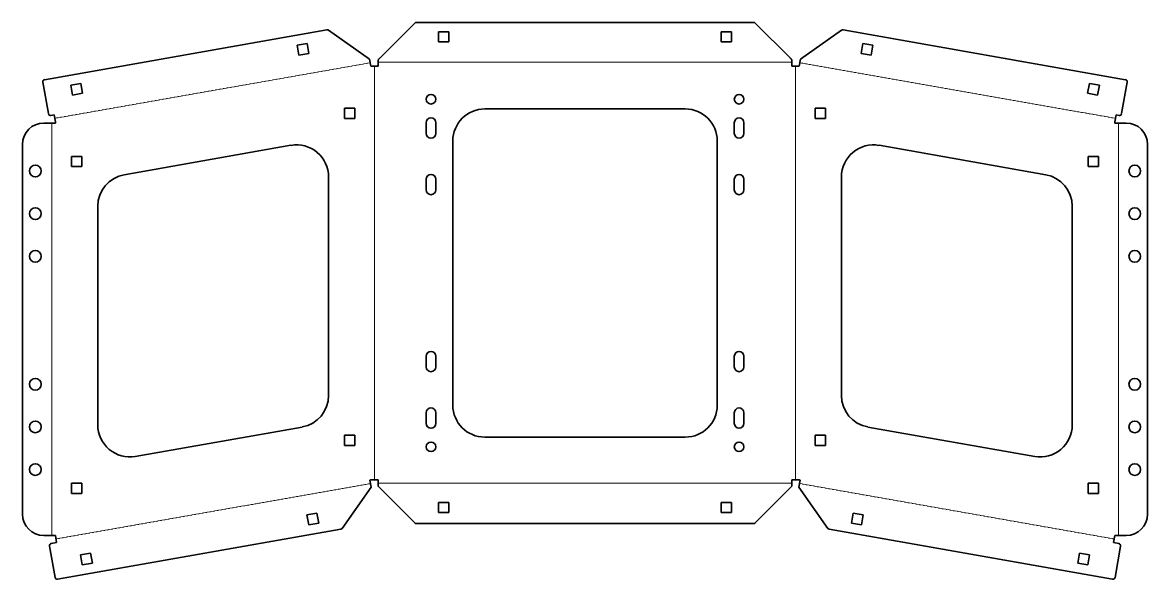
# Model space of a CAD drawing. Header units: millimetres. Extents: x 0 to 1055, y 0 to 522.
import ezdxf

# ---------------------------------------------------------------- set-up
doc = ezdxf.new("R2010")
doc.units = ezdxf.units.MM
doc.linetypes.add('Chain', pattern=[13.68, 9.12, -1.14, 2.28, -1.14])
doc.layers.add('SIMUMAK Bend Centerline (ISO)', color=7, linetype='Chain', lineweight=9)
doc.layers.add('SIMUMAK Visible (ISO)', color=7, linetype='Continuous', lineweight=35)

# ---------------------------------------------------------------- blocks, each defined once
blk = doc.blocks.new('GLD-MAQ-03-BASE01_Sheet_2_GLD-MAQ-03-BASE01 (DESPLEGADA)')
at = {"layer": 'SIMUMAK Bend Centerline (ISO)', "ltscale": 0.263158}
for p, q in [((-201.4, 223.3), (-497.4, 171.2)), ((-194, 223.8), (194, 223.8)), ((497.4, 171.2), (201.4, 223.3)), ((-197.4, -167.8), (-197.4, 220)), ((197.4, -167.8), (197.4, 220)), ((-500.2, 166.8), (-500.2, -220)), ((500.2, 166.8), (500.2, -220)), ((-496.2, -223.3), (-201.2, -171.3)), ((194, -170.8), (-194, -170.8)), ((201.2, -171.3), (496.2, -223.3))]:
    blk.add_line(p, q, dxfattribs=at)
at = {"layer": 'SIMUMAK Visible (ISO)'}
for p, q in [((-506.9, 207.4), (-242.2, 254.1)), ((-202, 226.7), (-240.7, 253.8)), ((-159.6, 260.5), (-192.6, 227.5)), ((158.2, 261.1), (-158.2, 261.1)), ((192.6, 227.5), (159.6, 260.5)), ((240.7, 253.8), (202, 226.7)), ((242.2, 254.1), (506.9, 207.4)), ((-137.3, 242.8), (-137.3, 252.3)), ((-137.3, 252.3), (-127.8, 252.3)), ((-127.8, 242.8), (-137.3, 242.8)), ((-127.8, 252.3), (-127.8, 242.8)), ((127.8, 242.8), (127.8, 252.3)), ((127.8, 252.3), (137.3, 252.3)), ((137.3, 242.8), (127.8, 242.8)), ((137.3, 252.3), (137.3, 242.8)), ((-270, 239.8), (-260.7, 241.5)), ((-268.4, 230.4), (-270, 239.8)), ((-260.7, 241.5), (-259, 232.1)), ((259, 232.1), (260.7, 241.5)), ((260.7, 241.5), (270, 239.8)), ((270, 239.8), (268.4, 230.4)), ((-259, 232.1), (-268.4, 230.4)), ((-202, 226.7), (-200.8, 220)), ((-194, 226.1), (-194, 220)), ((194, 220), (194, 226.1)), ((200.8, 220), (202, 226.7)), ((268.4, 230.4), (259, 232.1)), ((-194, 220), (-200.8, 220)), ((200.8, 220), (194, 220)), ((-503.3, 175.6), (-508.5, 205.1)), ((-482.4, 202.4), (-473, 204)), ((-480.7, 193), (-482.4, 202.4)), ((-473, 204), (-471.3, 194.7)), ((471.3, 194.7), (473, 204)), ((473, 204), (482.4, 202.4)), ((482.4, 202.4), (480.7, 193)), ((508.5, 205.1), (503.3, 175.6)), ((-471.3, 194.7), (-480.7, 193)), ((480.7, 193), (471.3, 194.7)), ((-225.5, 180.6), (-216, 180.6)), ((-225.5, 171.1), (-225.5, 180.6)), ((-216, 180.6), (-216, 171.1)), ((-94, 180), (94, 180)), ((216, 171.1), (216, 180.6)), ((216, 180.6), (225.5, 180.6)), ((225.5, 180.6), (225.5, 171.1)), ((-501, 174), (-498, 174.5)), ((-498, 174.5), (-496.8, 167.8)), ((-216, 171.1), (-225.5, 171.1)), ((225.5, 171.1), (216, 171.1)), ((496.8, 167.8), (498, 174.5)), ((498, 174.5), (501, 174)), ((-507.6, 166.8), (-496.8, 166.8)), ((-496.8, 167.8), (-496.8, 166.8)), ((-149, 157.1), (-149, 167.1)), ((-140, 167.1), (-140, 157.1)), ((140, 157.1), (140, 167.1)), ((149, 167.1), (149, 157.1)), ((496.8, 166.8), (496.8, 167.8)), ((496.8, 166.8), (507.6, 166.8)), ((-124, -97.8), (-124, 150)), ((124, 150), (124, -97.8)), ((-527.6, 146.8), (-527.6, -200)), ((-432.2, 118.3), (-275.8, 145.9)), ((275.8, 145.9), (432.2, 118.3)), ((527.6, -200), (527.6, 146.8)), ((-481.5, 135.5), (-472, 135.5)), ((-481.5, 126), (-481.5, 135.5)), ((-472, 135.5), (-472, 126)), ((472, 126), (472, 135.5)), ((472, 135.5), (481.5, 135.5)), ((481.5, 135.5), (481.5, 126)), ((-472, 126), (-481.5, 126)), ((-240.5, 116.3), (-240.5, -88.7)), ((240.5, -88.7), (240.5, 116.3)), ((481.5, 126), (472, 126)), ((-149, 104.1), (-149, 114.1)), ((-140, 114.1), (-140, 104.1)), ((140, 104.1), (140, 114.1)), ((149, 114.1), (149, 104.1)), ((-457, -116.3), (-457, 88.7)), ((457, 88.7), (457, -116.3)), ((-149, -61.9), (-149, -51.9)), ((-140, -51.9), (-140, -61.9)), ((140, -61.9), (140, -51.9)), ((149, -51.9), (149, -61.9)), ((-149, -114.9), (-149, -104.9)), ((-140, -104.9), (-140, -114.9)), ((140, -114.9), (140, -104.9)), ((149, -104.9), (149, -114.9)), ((-265.3, -118.3), (-421.8, -145.9)), ((-225.5, -126), (-216, -126)), ((-225.5, -135.5), (-225.5, -126)), ((-216, -126), (-216, -135.5)), ((216, -135.5), (216, -126)), ((216, -126), (225.5, -126)), ((225.5, -126), (225.5, -135.5)), ((421.8, -145.9), (265.3, -118.3)), ((-216, -135.5), (-225.5, -135.5)), ((94, -127.8), (-94, -127.8)), ((225.5, -135.5), (216, -135.5)), ((-201.8, -168), (-200.8, -167.8)), ((-201.8, -168), (-200.6, -174.7)), ((-200.8, -167.8), (-194, -167.8)), ((-194, -167.8), (-194, -173.9)), ((194, -173.9), (194, -167.8)), ((194, -167.8), (200.8, -167.8)), ((200.6, -174.7), (201.8, -168)), ((200.8, -167.8), (201.8, -168)), ((-481.5, -171.1), (-472, -171.1)), ((-481.5, -180.6), (-481.5, -171.1)), ((-472, -171.1), (-472, -180.6)), ((-227.8, -213.4), (-200.6, -174.7)), ((-194, -173.9), (-159.6, -208.3)), ((159.6, -208.3), (194, -173.9)), ((200.6, -174.7), (227.8, -213.4)), ((472, -180.6), (472, -171.1)), ((472, -171.1), (481.5, -171.1)), ((481.5, -171.1), (481.5, -180.6)), ((-472, -180.6), (-481.5, -180.6)), ((-137.3, -198.6), (-137.3, -189.1)), ((-137.3, -189.1), (-127.7, -189.1)), ((-127.7, -189.1), (-127.7, -198.6)), ((127.7, -198.6), (127.7, -189.1)), ((127.7, -189.1), (137.3, -189.1)), ((137.3, -189.1), (137.3, -198.6)), ((481.5, -180.6), (472, -180.6)), ((-260.9, -200.8), (-251.5, -199.1)), ((-251.5, -199.1), (-249.8, -208.5)), ((-127.7, -198.6), (-137.3, -198.6)), ((137.3, -198.6), (127.7, -198.6)), ((249.8, -208.5), (251.5, -199.1)), ((251.5, -199.1), (260.9, -200.8)), ((-259.2, -210.1), (-260.9, -200.8)), ((-249.8, -208.5), (-259.2, -210.1)), ((-158.2, -208.9), (158.2, -208.9)), ((259.2, -210.1), (249.8, -208.5)), ((260.9, -200.8), (259.2, -210.1)), ((-507.6, -220), (-496.8, -220)), ((-496.8, -220), (-495.6, -226.7)), ((-229, -214.2), (-494.8, -261.1)), ((494.8, -261.1), (229, -214.2)), ((495.6, -226.7), (496.8, -220)), ((496.8, -220), (507.6, -220)), ((-497.1, -259.4), (-502.3, -229.9)), ((-495.6, -226.7), (-500.7, -227.6)), ((500.7, -227.6), (495.6, -226.7)), ((502.3, -229.9), (497.1, -259.4)), ((-473.2, -238.2), (-463.8, -236.6)), ((-471.5, -247.6), (-473.2, -238.2)), ((-463.8, -236.6), (-462.1, -245.9)), ((462.1, -245.9), (463.8, -236.6)), ((463.8, -236.6), (473.2, -238.2)), ((473.2, -238.2), (471.5, -247.6)), ((-462.1, -245.9), (-471.5, -247.6)), ((471.5, -247.6), (462.1, -245.9))]:
    blk.add_line(p, q, dxfattribs=at)
for centre, radius in [((-144.5, 189.1), 4.5), ((144.5, 189.1), 4.5), ((-515.6, 121.8), 5.5), ((515.6, 121.8), 5.5), ((-515.6, 81.8), 5.5), ((515.6, 81.8), 5.5), ((-515.6, 41.8), 5.5), ((515.6, 41.8), 5.5), ((-515.6, -78.2), 5.5), ((515.6, -78.2), 5.5), ((-515.6, -118.2), 5.5), ((515.6, -118.2), 5.5), ((-144.5, -136.9), 4.5), ((144.5, -136.9), 4.5), ((-515.6, -158.2), 5.5), ((515.6, -158.2), 5.5)]:
    blk.add_circle(centre, radius, dxfattribs=at)
at = {"layer": 'SIMUMAK Visible (ISO)', "extrusion": (0, 0, -1)}
for centre, radius, start, end in [((241.8, 252.2), 2, 80, 125), ((158.2, 259.1), 2, 45, 90), ((-158.2, 259.1), 2, 90, 135), ((-241.8, 252.2), 2, 55, 100), ((506.5, 205.5), 2, 350, 80), ((-506.5, 205.5), 2, 100, 190), ((501.3, 175.9), 2, 260, 350), ((144.5, 167.1), 4.5, 360, 180), ((-144.5, 167.1), 4.5, 0, 180), ((-501.3, 175.9), 2, 190, 280), ((507.6, 146.8), 20, 0, 90), ((-507.6, 146.8), 20, 90, 180), ((144.5, 157.1), 4.5, 180, 0), ((-144.5, 157.1), 4.5, 180, 0), ((144.5, 114.1), 4.5, 360, 180), ((-144.5, 114.1), 4.5, 0, 180), ((144.5, 104.1), 4.5, 180, 0), ((-144.5, 104.1), 4.5, 180, 0), ((144.5, -51.9), 4.5, 0, 180), ((-144.5, -51.9), 4.5, 0, 180), ((144.5, -61.9), 4.5, 180, 0), ((-144.5, -61.9), 4.5, 180, 0), ((144.5, -104.9), 4.5, 0, 180), ((-144.5, -104.9), 4.5, 0, 180), ((144.5, -114.9), 4.5, 180, 0), ((-144.5, -114.9), 4.5, 180, 0), ((507.6, -200), 20, 270, 360), ((-507.6, -200), 20, 180, 270), ((158.2, -206.9), 2, 270, 315), ((-158.2, -206.9), 2, 225, 270), ((229.4, -212.2), 2, 215, 260), ((-229.4, -212.2), 2, 280, 325), ((500.3, -229.6), 2, 350, 80), ((-500.3, -229.6), 2, 100, 190), ((495.1, -259.1), 2, 260, 350), ((-495.1, -259.1), 2, 190, 280)]:
    blk.add_arc(centre, radius, start, end, dxfattribs=at)
at = {"layer": 'SIMUMAK Visible (ISO)'}
for centre, start, end in [((-94, 150), 90, 180), ((94, 150), 0, 90), ((-270.5, 116.3), 360, 100), ((270.5, 116.3), 80, 180), ((-427, 88.7), 100, 180), ((427, 88.7), 360, 80), ((-270.5, -88.7), 280, 360), ((270.5, -88.7), 180, 260), ((-94, -97.8), 180, 270), ((94, -97.8), 270, 0), ((-427, -116.3), 180, 280), ((427, -116.3), 260, 360)]:
    blk.add_arc(centre, 30, start, end, dxfattribs=at)
for points in [[(-192.6, 227.5), (-192.6, 227.5), (-192.6, 227.5), (-192.7, 227.4), (-192.7, 227.4), (-192.7, 227.4), (-192.8, 227.3), (-192.8, 227.3), (-192.8, 227.3), (-192.9, 227.2), (-192.9, 227.2), (-192.9, 227.2), (-193, 227.1), (-193, 227.1), (-193, 227.1), (-193.1, 227), (-193.1, 227), (-193.1, 227), (-193.2, 226.9), (-193.2, 226.9), (-193.2, 226.9), (-193.3, 226.8), (-193.3, 226.8), (-193.3, 226.8), (-193.4, 226.7), (-193.4, 226.7), (-193.4, 226.6), (-193.5, 226.6), (-193.5, 226.6), (-193.6, 226.5), (-193.6, 226.5), (-193.6, 226.5), (-193.7, 226.4), (-193.7, 226.4), (-193.7, 226.4), (-193.8, 226.3), (-193.8, 226.3), (-193.8, 226.3), (-193.9, 226.2), (-193.9, 226.2), (-193.9, 226.2), (-194, 226.1), (-194, 226.1)], [(194, 226.1), (194, 226.1), (193.9, 226.2), (193.9, 226.2), (193.9, 226.2), (193.8, 226.3), (193.8, 226.3), (193.8, 226.3), (193.7, 226.4), (193.7, 226.4), (193.7, 226.4), (193.6, 226.5), (193.6, 226.5), (193.6, 226.5), (193.5, 226.6), (193.5, 226.6), (193.4, 226.6), (193.4, 226.7), (193.4, 226.7), (193.3, 226.8), (193.3, 226.8), (193.3, 226.8), (193.2, 226.9), (193.2, 226.9), (193.2, 226.9), (193.1, 227), (193.1, 227), (193.1, 227), (193, 227.1), (193, 227.1), (193, 227.1), (192.9, 227.2), (192.9, 227.2), (192.9, 227.2), (192.8, 227.3), (192.8, 227.3), (192.8, 227.3), (192.7, 227.4), (192.7, 227.4), (192.7, 227.4), (192.6, 227.5), (192.6, 227.5), (192.6, 227.5)]]:
    blk.add_open_spline(points, degree=3, knots=[0, 0, 0, 0, 0.0176961, 0.0176961, 0.0176961, 0.0353986, 0.0353986, 0.0353986, 0.0531049, 0.0531049, 0.0531049, 0.0708124, 0.0708124, 0.0708124, 0.0885187, 0.0885187, 0.0885187, 0.1062212, 0.1062212, 0.1062212, 0.1239173, 0.1239173, 0.1239173, 0.1416134, 0.1416134, 0.1416134, 0.1593159, 0.1593159, 0.1593159, 0.1770222, 0.1770222, 0.1770222, 0.1947297, 0.1947297, 0.1947297, 0.212436, 0.212436, 0.212436, 0.2301385, 0.2301385, 0.2301385, 0.2478346, 0.2478346, 0.2478346, 0.2478346], dxfattribs=at)

msp = doc.modelspace()

# ---------------------------------------------------------------- block references
msp.add_blockref('GLD-MAQ-03-BASE01_Sheet_2_GLD-MAQ-03-BASE01 (DESPLEGADA)', (527.6, 261.1))

doc.saveas('drawing.dxf')
